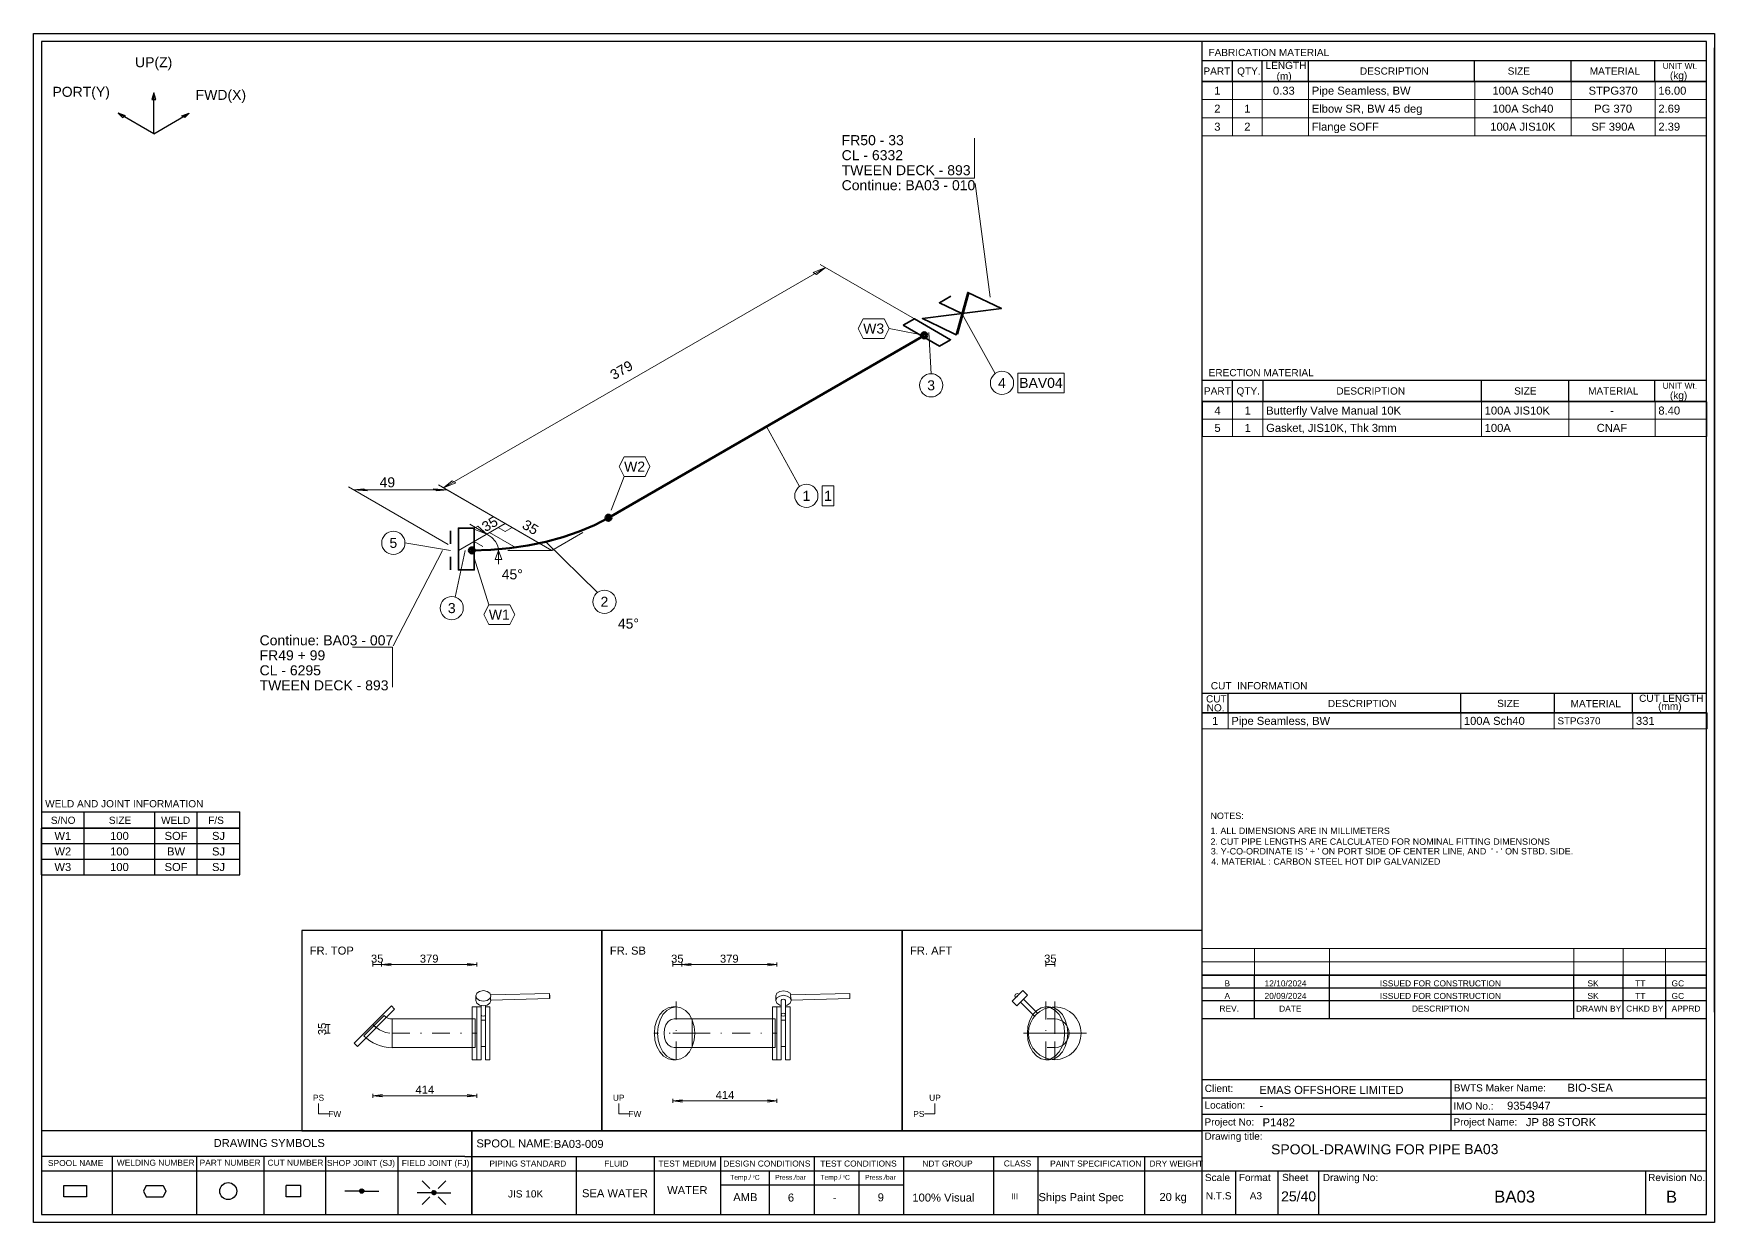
# Model space of a CAD drawing. Header units: millimetres. Extents: x 0 to 420, y 0 to 297.
import ezdxf
from ezdxf.enums import TextEntityAlignment as Align

# ---------------------------------------------------------------- set-up
doc = ezdxf.new("R2010")
doc.units = ezdxf.units.MM
doc.linetypes.add('DOTTED_DASHED5', pattern=[10, 4.444444, -2.666667, 0.222222, -2.666667])
doc.linetypes.add('DOTTED_DASHED6', pattern=[9.99997, 4.444431, -2.666659, 0.222222, -2.666659])
for name, color, linetype in [('FramesFromTables', 40, 'Continuous'), ('I_Coordinates', 11, 'Continuous'), ('I_CutNumbers', 10, 'Continuous'), ('I_Dimensions', 4, 'Continuous'), ('I_OtherComponents', 2, 'Continuous'), ('I_PartNumbers', 9, 'Continuous'), ('I_Pipes', 1, 'Continuous'), ('I_Tags', 8, 'Continuous'), ('I_Triangles', 5, 'Continuous'), ('SymbolsOnDrawingSheet', 1, 'Continuous'), ('TextFromTables', 2, 'Continuous'), ('TextFromTextBoxes', 2, 'Continuous')]:
    doc.layers.add(name, color=color, linetype=linetype)
doc.styles.add('Cadmatic Default Text', font='arial.ttf')

# ---------------------------------------------------------------- blocks, each defined once
blk = doc.blocks.new('BA01728718290_BOM_4')
at = {"layer": 'FramesFromTables', "linetype": 'ByBlock', "lineweight": 18}
for p, q in [((292, 285), (418, 285)), ((292, 271.5), (292, 285)), ((292, 271.5), (292, 285)), ((299.6, 271.5), (299.6, 285)), ((299.6, 271.5), (299.6, 285)), ((307, 271.5), (307, 285)), ((307, 271.5), (307, 285)), ((318.6, 271.5), (318.6, 285)), ((318.6, 271.5), (318.6, 285)), ((360.1, 271.5), (360.1, 285)), ((360.1, 271.5), (360.1, 285)), ((384.2, 271.5), (384.2, 285)), ((384.2, 271.5), (384.2, 285)), ((405.2, 271.5), (405.2, 285)), ((405.2, 271.5), (405.2, 285)), ((418, 271.5), (418, 285)), ((292, 280.5), (418, 280.5)), ((292, 276), (418, 276)), ((292, 205), (418.1, 205)), ((292, 196.33), (292, 205)), ((292.1, 196.33), (292.1, 205)), ((299.6, 196.33), (299.6, 205)), ((299.6, 196.33), (299.6, 205)), ((307.2, 196.33), (307.2, 205)), ((307.2, 196.33), (307.2, 205)), ((361.8, 196.33), (361.8, 205)), ((361.8, 196.33), (361.8, 205)), ((383.6, 196.33), (383.6, 205)), ((383.6, 196.33), (383.6, 205)), ((405.2, 196.33), (405.2, 205)), ((405.2, 196.33), (405.2, 205)), ((418, 196.33), (418, 205)), ((292, 200.67), (418.1, 200.67)), ((292, 127.3), (418.2, 127.3)), ((292, 123.3), (292, 127.3)), ((292, 123.3), (292, 127.3)), ((298.5, 123.3), (298.5, 127.3)), ((298.5, 123.3), (298.5, 127.3)), ((356.6, 123.3), (356.6, 127.3)), ((356.6, 123.3), (356.6, 127.3)), ((380, 123.3), (380, 127.3)), ((380, 123.3), (380, 127.3)), ((399.6, 123.3), (399.6, 127.3)), ((399.6, 123.3), (399.6, 127.3)), ((418, 123.3), (418, 127.3)), ((292, 68.4), (418, 68.4)), ((292, 58.6), (292, 68.4)), ((292, 58.6), (292, 68.4)), ((305.1, 58.6), (305.1, 68.4)), ((305.1, 58.6), (305.1, 68.4)), ((323.8, 58.6), (323.8, 68.4)), ((323.8, 58.6), (323.8, 68.4)), ((384.9, 58.6), (384.9, 68.4)), ((384.9, 58.6), (384.9, 68.4)), ((397.2, 58.6), (397.2, 68.4)), ((397.2, 58.6), (397.2, 68.4)), ((407.8, 58.6), (407.8, 68.4)), ((407.8, 58.6), (407.8, 68.4)), ((418, 58.6), (418, 68.4)), ((292, 65.13), (418, 65.13)), ((292, 61.87), (418, 61.87))]:
    blk.add_line(p, q, dxfattribs=at)
at = {"layer": 'FramesFromTables', "linetype": 'ByBlock', "lineweight": -3}
for p, q in [((2, 98.5), (51.5, 98.5)), ((2, 86.85), (2, 98.5)), ((2, 86.85), (2, 98.5)), ((12.6, 86.85), (12.6, 98.5)), ((12.6, 86.85), (12.6, 98.5)), ((30.3, 86.85), (30.3, 98.5)), ((30.3, 86.85), (30.3, 98.5)), ((40.9, 86.85), (40.9, 98.5)), ((40.9, 86.85), (40.9, 98.5)), ((51.5, 86.85), (51.5, 98.5)), ((2, 94.62), (51.5, 94.62)), ((2, 90.73), (51.5, 90.73))]:
    blk.add_line(p, q, dxfattribs=at)
at = {"layer": 'FramesFromTables', "linetype": 'ByBlock', "lineweight": 18, "flags": 128}
for points in [[(292, 271.5), (418, 271.5), (418, 285)], [(292, 196.33), (418.1, 196.33), (418.1, 205)], [(292, 123.3), (418.2, 123.3), (418.2, 127.3)], [(292, 58.6), (418, 58.6), (418, 68.4)]]:
    blk.add_lwpolyline(points, dxfattribs=at)
at = {"layer": 'FramesFromTables', "linetype": 'ByBlock', "lineweight": -3, "flags": 128}
blk.add_lwpolyline([(2, 86.85), (51.5, 86.85), (51.5, 98.5)], dxfattribs=at)
at = {"layer": 'TextFromTables', "linetype": 'ByBlock', "lineweight": 13, "style": 'Cadmatic Default Text'}
for s, p in [('1', (295.8, 282.75)), ('2', (295.8, 278.25)), ('3', (295.8, 273.75))]:
    blk.add_text(s, height=2, dxfattribs=at).set_placement(p, align=Align.MIDDLE_CENTER)
at = {"layer": 'TextFromTables', "linetype": 'ByBlock', "lineweight": 25, "style": 'Cadmatic Default Text'}
for s, p in [('0.33 ', (312.8, 282.75)), ('100A Sch40', (372.15, 282.75)), ('STPG370', (394.7, 282.75)), ('1', (303.3, 278.25)), ('100A Sch40', (372.15, 278.25)), ('PG 370', (394.7, 278.25)), ('2', (303.3, 273.75)), ('100A JIS10K', (372.15, 273.75)), ('SF 390A', (394.7, 273.75)), ('4', (295.85, 202.83)), ('1', (303.4, 202.83)), ('-', (394.4, 202.83)), ('5', (295.85, 198.5)), ('1', (303.4, 198.5)), ('CNAF', (394.4, 198.5)), ('1', (295.25, 125.3)), ('W1', (7.3, 96.56)), ('100', (21.45, 96.56)), ('SOF', (35.6, 96.56)), ('SJ', (46.2, 96.56)), ('W2', (7.3, 92.67)), ('100', (21.45, 92.67)), ('BW', (35.6, 92.67)), ('SJ', (46.2, 92.67)), ('W3', (7.3, 88.79)), ('100', (21.45, 88.79)), ('SOF', (35.6, 88.79)), ('SJ', (46.2, 88.79))]:
    blk.add_text(s, height=2, dxfattribs=at).set_placement(p, align=Align.MIDDLE_CENTER)
for s, height, p in [('Pipe Seamless, BW ', 2, (319.4, 282.75)), ('16.00', 2, (406, 282.75)), ('Elbow SR, BW 45 deg', 2, (319.4, 278.25)), ('2.69', 2, (406, 278.25)), ('Flange SOFF ', 2, (319.4, 273.75)), ('2.39', 2, (406, 273.75)), ('Butterfly Valve Manual 10K ', 2, (308, 202.83)), ('100A JIS10K', 2, (362.6, 202.83)), ('8.40', 2, (406, 202.83)), ('Gasket, JIS10K, Thk 3mm ', 2, (308, 198.5)), ('100A', 2, (362.6, 198.5)), ('Pipe Seamless, BW', 2, (299.3, 125.3)), ('100A Sch40', 2, (357.4, 125.3)), ('STPG370', 1.75, (380.8, 125.3)), ('331', 2, (400.4, 125.3))]:
    blk.add_text(s, height=height, dxfattribs=at).set_placement(p, align=Align.MIDDLE_LEFT)
at = {"layer": 'TextFromTextBoxes', "linetype": 'ByBlock', "lineweight": -3, "style": 'Cadmatic Default Text'}
for s, p in [('EMAS OFFSHORE LIMITED', (306.3, 33.1)), ('BIO-SEA', (383.3, 33.65)), ('9354947', (368.2, 29.15)), ('-', (306.3, 29.2)), ('P1482', (307.1, 25)), ('JP 88 STORK', (372.9, 25.05)), ('BA03-009', (130, 19.6))]:
    blk.add_text(s, height=2, dxfattribs=at).set_placement(p, align=Align.MIDDLE_LEFT)
at = {"layer": 'TextFromTextBoxes', "linetype": 'ByBlock', "lineweight": 25, "style": 'Cadmatic Default Text'}
blk.add_text('BA03', height=2.5, dxfattribs=at).set_placement((357.5, 18.3), align=Align.MIDDLE_LEFT)
at = {"layer": 'TextFromTextBoxes', "linetype": 'ByBlock', "lineweight": -3, "style": 'Cadmatic Default Text'}
for s, height, p in [('WATER', 2, (163.35, 8.05)), ('SEA WATER', 2, (145.25, 7.28)), ('AMB', 2, (177.85, 6.3)), ('6', 2, (189.25, 6.2)), ('-', 2, (200.2, 6.15)), ('9', 2, (211.7, 6.25)), ('100% Visual', 2, (227.35, 6.2)), ('Ships Paint Spec', 2, (261.75, 6.3)), ('20 kg', 2, (284.75, 6.35)), ('25/40', 2.5, (316.1, 6.5))]:
    blk.add_text(s, height=height, dxfattribs=at).set_placement(p, align=Align.MIDDLE_CENTER)
at = {"layer": 'TextFromTextBoxes', "linetype": 'ByBlock', "lineweight": 25, "style": 'Cadmatic Default Text'}
blk.add_text('BA03', height=3, dxfattribs=at).set_placement((370.1, 6.45), align=Align.MIDDLE_CENTER)
blk = doc.blocks.new('SEDS_SPOOL_FORMAT_Gol_3')
at = {"layer": 'SymbolsOnDrawingSheet', "linetype": 'ByBlock', "lineweight": -3, "flags": 128}
for points in [[(0, 297), (420, 297), (420, 0), (0, 0), (0, 297)], [(418.01, 295.01), (2, 295.01)], [(2, 295.01), (2, 2)], [(292.02, 50.91), (292.02, 295.01)], [(418.01, 2), (418.01, 295.01)], [(292.02, 290.3), (418.01, 290.3)], [(299.59, 285.01), (299.59, 290.3)], [(307.02, 285.01), (307.02, 290.3)], [(318.61, 285.01), (318.61, 290.3)], [(360.08, 285.01), (360.08, 290.3)], [(384.18, 285.01), (384.18, 290.3)], [(405.15, 285.01), (405.15, 290.3)], [(405.15, 285.01), (405.15, 290.3)], [(420, 52.53), (420, 293.46)], [(420, 52.53), (420, 293.46)], [(292.02, 284.66), (292.02, 288.77)], [(292, 285), (418, 285)], [(292, 253.5), (292, 285)], [(292, 253.5), (292, 285)], [(292.02, 285.01), (418.01, 285.01)], [(418.01, 285.01), (292.02, 285.01)], [(418, 253.5), (418, 285)], [(292.02, 210.38), (418.01, 210.38)], [(299.57, 205.08), (299.57, 210.38)], [(307.21, 205.08), (307.21, 210.38)], [(361.83, 205.03), (361.83, 210.38)], [(383.61, 205.08), (383.61, 210.38)], [(405.15, 205.17), (405.15, 210.38)], [(292.02, 205.08), (292.02, 209.18)], [(292.02, 205.08), (418.01, 205.08)], [(292.02, 186.7), (292.02, 205.08)], [(292.02, 186.7), (292.02, 205.08)], [(418.01, 205.08), (292.02, 205.08)], [(418, 166), (418, 205)], [(292.02, 132.23), (418.01, 132.23)], [(292.02, 127.3), (292.02, 131.41)], [(298.48, 127.3), (298.48, 132.23)], [(356.6, 127.3), (356.6, 132.23)], [(380.01, 127.3), (380.01, 132.23)], [(399.56, 127.3), (399.56, 132.23)], [(292.02, 127.3), (418.01, 127.3)], [(418.01, 127.3), (292.02, 127.3)], [(418, 111.3), (418, 127.3)], [(2, 102.57), (51.49, 102.57)], [(12.6, 98.45), (12.6, 102.57)], [(30.28, 98.45), (30.28, 102.57)], [(40.88, 98.45), (40.88, 102.57)], [(51.49, 98.45), (51.49, 102.57)], [(2, 98.5), (51.5, 98.5)], [(2, 98.5), (51.5, 98.5)], [(51.49, 98.47), (2, 98.47)], [(2, 98.45), (51.49, 98.45)], [(418, 55.4), (418, 68.5)], [(292.02, 52.57), (292.02, 66.5)], [(292.02, 52.57), (292.02, 66.5)], [(292.02, 61.73), (418.01, 61.73)], [(305.1, 50.91), (305.1, 61.73)], [(323.84, 50.91), (323.84, 61.73)], [(384.91, 50.91), (384.91, 61.73)], [(397.21, 50.91), (397.21, 61.73)], [(407.86, 50.91), (407.86, 61.73)], [(292.02, 58.6), (418.01, 58.6)], [(292.02, 55.47), (418.01, 55.47)], [(292.02, 50.91), (418.01, 50.91)], [(292.02, 2), (292.02, 50.91)], [(292.02, 35.73), (418.01, 35.73)], [(354.24, 22.93), (354.24, 35.73)], [(292.02, 31.13), (418.01, 31.13)], [(292.02, 27.03), (418.01, 27.03)], [(2, 22.93), (107.74, 22.93)], [(107.74, 22.93), (292.02, 22.93)], [(109.52, 22.93), (109.52, 2)], [(109.52, 2), (109.52, 22.93)], [(292.02, 22.93), (418.01, 22.93)], [(107.74, 16.45), (2, 16.45)], [(2, 12.91), (292.02, 12.91)], [(19.62, 16.45), (19.62, 2)], [(40.69, 16.45), (40.69, 2)], [(57.56, 16.45), (57.56, 2)], [(72.95, 16.45), (72.95, 2)], [(91.02, 16.45), (91.02, 2)], [(107.74, 16.45), (292.02, 16.45)], [(135.58, 16.45), (135.58, 2)], [(155.03, 16.45), (155.03, 2)], [(171.67, 16.45), (171.67, 2)], [(183.82, 12.91), (183.82, 2)], [(195.02, 16.45), (195.02, 2)], [(206.21, 12.91), (206.21, 2)], [(217.4, 16.45), (217.4, 2)], [(239.85, 16.45), (239.85, 2)], [(250.91, 16.34), (250.91, 2)], [(277.59, 16.45), (277.59, 2)], [(292.02, 12.91), (418.01, 12.91)], [(300.39, 2), (300.39, 12.91)], [(310.96, 2), (310.96, 12.91)], [(321.13, 2), (321.13, 12.91)], [(402.9, 2), (402.9, 12.91)], [(13.2, 6.41), (7.55, 6.41), (7.55, 9.23), (13.2, 9.23)], [(13.2, 9.23), (13.2, 6.41)], [(28.12, 9.23), (27.42, 7.82)], [(28.12, 9.23), (32.36, 9.23)], [(32.36, 9.23), (33.07, 7.82)], [(66.68, 9.23), (66.68, 6.41), (63.15, 6.41), (63.15, 9.23)], [(66.68, 9.23), (63.15, 9.23)], [(99, 8.47), (97.06, 10.41)], [(101.09, 8.47), (103.03, 10.41)], [(171.67, 9.37), (217.4, 9.37)], [(171.67, 9.37), (217.4, 9.37)], [(27.42, 7.82), (28.12, 6.41)], [(28.12, 6.41), (32.36, 6.41)], [(33.07, 7.82), (32.36, 6.41)], [(81.48, 7.82), (77.79, 7.82)], [(81.49, 7.78), (82.04, 8.32)], [(81.51, 7.9), (81.93, 8.32)], [(81.52, 7.7), (82.14, 8.32)], [(81.55, 7.62), (82.22, 8.29)], [(81.56, 8.06), (81.76, 8.26)], [(81.57, 7.54), (82.28, 8.25)], [(81.62, 7.48), (82.34, 8.2)], [(81.68, 7.44), (82.4, 8.16)], [(81.74, 7.39), (82.45, 8.1)], [(81.8, 7.35), (82.48, 8.02)], [(81.88, 7.32), (82.5, 7.94)], [(81.98, 7.32), (82.53, 7.86)], [(82.09, 7.32), (82.52, 7.75)], [(82.24, 7.36), (82.47, 7.59)], [(82.54, 7.82), (86.24, 7.82)], [(99.51, 7.42), (95.82, 7.42)], [(99, 6.38), (97.06, 4.44)], [(99.53, 7.47), (99.99, 7.93)], [(99.53, 7.37), (100.1, 7.93)], [(99.56, 7.29), (100.2, 7.93)], [(99.58, 7.62), (99.88, 7.93)], [(99.58, 7.21), (100.27, 7.89)], [(99.61, 7.13), (100.33, 7.84)], [(99.67, 7.08), (100.39, 7.8)], [(99.73, 7.03), (100.45, 7.75)], [(99.79, 6.99), (100.49, 7.69)], [(99.85, 6.94), (100.52, 7.61)], [(99.94, 6.92), (100.54, 7.53)], [(100.04, 6.92), (100.57, 7.45)], [(100.15, 6.92), (100.54, 7.31)], [(100.38, 7.04), (100.49, 7.15)], [(100.57, 7.42), (104.27, 7.42)], [(101.09, 6.38), (103.03, 4.44)], [(2, 2), (418.01, 2)]]:
    blk.add_lwpolyline(points, dxfattribs=at)
at = {"layer": 'SymbolsOnDrawingSheet', "linetype": 'ByBlock', "lineweight": -3}
for centre, radius in [((48.63, 7.82), 2.12), ((82.01, 7.82), 0.53), ((100.04, 7.42), 0.53)]:
    blk.add_circle(centre, radius, dxfattribs=at)
at = {"layer": 'SymbolsOnDrawingSheet', "linetype": 'ByBlock', "lineweight": -3, "style": 'Cadmatic Default Text'}
for s, height, p in [('FABRICATION MATERIAL', 1.8, (293.57, 293.19)), ('LENGTH', 1.8, (307.84, 289.97)), ('PART', 1.8, (292.32, 288.55)), ('QTY.', 1.8, (300.74, 288.55)), ('DESCRIPTION', 1.8, (331.43, 288.55)), ('SIZE', 1.8, (368.34, 288.55)), ('MATERIAL', 1.8, (388.84, 288.55)), ('UNIT Wt.', 1.5, (407.08, 289.7)), (' (kg)', 1.8, (408.19, 287.46)), ('ERECTION MATERIAL', 1.8, (293.62, 213.19)), ('PART', 1.8, (292.45, 208.62)), ('QTY.', 1.8, (300.58, 208.62)), ('DESCRIPTION', 1.8, (325.54, 208.62)), ('SIZE', 1.8, (369.97, 208.62)), ('MATERIAL', 1.8, (388.45, 208.62)), ('UNIT Wt.', 1.5, (407.08, 209.77)), (' (kg)', 1.8, (408.19, 207.53)), ('CUT  INFORMATION', 1.8, (294.16, 134.97)), ('CUT ', 1.8, (292.97, 131.7)), ('DESCRIPTION', 1.8, (323.41, 130.55)), ('SIZE', 1.8, (365.72, 130.55)), ('MATERIAL', 1.8, (384.07, 130.5)), ('CUT LENGTH', 1.8, (401.19, 131.85)), ('NO.', 1.8, (293.13, 129.46)), ('(mm)', 1.8, (405.94, 129.85)), ('WELD AND JOINT INFORMATION', 1.8, (2.89, 105.5)), ('S/NO', 1.8, (4.31, 101.36)), ('SIZE', 1.8, (18.81, 101.36)), ('WELD', 1.8, (31.86, 101.36)), ('F/S', 1.8, (43.63, 101.36)), ('SPOOL-DRAWING FOR PIPE', 2.5, (309.22, 19.5))]:
    blk.add_text(s, height=height, dxfattribs=at).set_placement(p, align=Align.TOP_LEFT)
for s, height, p in [('(m)', 1.8, (310.6, 285.51)), ('Client:', 1.8, (292.64, 32.58)), ('BWTS Maker Name:', 1.8, (354.88, 32.71)), ('Location:', 1.8, (292.58, 28.41)), ('IMO No.:', 1.8, (354.76, 28.17)), ('Project No:', 1.8, (292.58, 24.2)), ('Project Name:', 1.8, (354.8, 24.2)), ('Drawing title:', 1.8, (292.57, 20.64)), ('DRAWING SYMBOLS', 2, (44.98, 18.84)), ('Temp./  C   ', 1.2, (174.06, 10.65)), ('0', 0.53, (179.71, 11.25)), ('Press./bar', 1.2, (185.31, 10.65)), ('Temp./  C   ', 1.2, (196.61, 10.65)), ('0', 0.53, (202.37, 11.25)), ('Press./bar', 1.2, (207.78, 10.65)), ('Scale', 1.8, (292.68, 10.32)), ('Format', 1.8, (301.16, 10.32)), ('Sheet', 1.8, (311.96, 10.32)), ('Drawing No:', 1.8, (322.14, 10.32)), ('Revision No.', 1.8, (403.43, 10.32)), ('N.T.S', 1.8, (292.92, 5.74)), ('A3', 1.8, (303.89, 5.74))]:
    blk.add_text(s, height=height, dxfattribs=at).set_placement(p)
for s, height, p in [('NOTES:', 1.6, (294.08, 101.59)), ('1. ALL DIMENSIONS ARE IN MILLIMETERS', 1.6, (294.08, 97.83)), ('2. CUT PIPE LENGTHS ARE CALCULATED FOR NOMINAL FITTING DIMENSIONS', 1.6, (294.08, 95.13)), ("3. Y-CO-ORDINATE IS ' + ' ON PORT SIDE OF CENTER LINE, AND  ' - ' ON STBD. SIDE.", 1.6, (294.16, 92.72)), ('4. MATERIAL : CARBON STEEL HOT DIP GALVANIZED', 1.6, (294.28, 90.15)), ('B', 1.5, (297.58, 59.71)), ('12/10/2024', 1.5, (307.59, 59.71)), ('ISSUED FOR CONSTRUCTION', 1.5, (336.41, 59.71)), ('SK', 1.5, (388.28, 59.71)), ('TT', 1.5, (400.21, 59.71)), ('GC', 1.5, (409.3, 59.71)), ('A', 1.5, (297.58, 56.58)), ('20/09/2024', 1.5, (307.59, 56.58)), ('ISSUED FOR CONSTRUCTION', 1.5, (336.41, 56.58)), ('SK', 1.5, (388.28, 56.58)), ('TT', 1.5, (400.21, 56.58)), ('GC', 1.5, (409.3, 56.58)), ('REV.', 1.5, (296.32, 53.41)), ('DATE', 1.5, (311.24, 53.41)), ('DESCRIPTION', 1.5, (344.43, 53.41)), ('DRAWN BY', 1.5, (385.43, 53.41)), ('CHKD BY', 1.5, (397.94, 53.41)), ('APPRD', 1.5, (409.3, 53.41)), ('SPOOL NAME:', 2, (110.65, 19.73)), ('SPOOL NAME', 1.5, (3.58, 14.83)), ('WELDING NUMBER', 1.5, (20.79, 14.91)), ('PART NUMBER', 1.5, (41.48, 14.91)), ('CUT NUMBER', 1.5, (58.44, 14.91)), ('SHOP JOINT (SJ)', 1.5, (73.31, 14.85)), ('FIELD JOINT (FJ)', 1.5, (92, 14.83)), ('PIPING STANDARD', 1.5, (113.89, 14.7)), ('FLUID', 1.5, (142.57, 14.7)), ('TEST MEDIUM', 1.5, (156.14, 14.7)), ('DESIGN CONDITIONS', 1.5, (172.34, 14.7)), ('TEST CONDITIONS', 1.5, (196.58, 14.7)), ('NDT GROUP', 1.5, (222.09, 14.7)), ('CLASS', 1.5, (242.43, 14.72)), ('PAINT SPECIFICATION', 1.5, (254.01, 14.7)), ('DRY WEIGHT', 1.5, (278.84, 14.7)), ('JIS 10K', 1.8, (118.53, 7.12)), ('III', 1.5, (244.26, 6.51)), ('B', 3, (407.89, 6.4))]:
    blk.add_text(s, height=height, dxfattribs=at).set_placement(p, align=Align.MIDDLE_LEFT)
blk = doc.blocks.new('BA01728718290_PRT_129_3')
at = {"layer": 'I_OtherComponents', "linetype": 'ByBlock', "lineweight": 35}
for p, q in [((53.31, 103.37), (53.31, 106.64)), ((53.31, 96.84), (53.31, 100.11))]:
    blk.add_line(p, q, dxfattribs=at)
blk = doc.blocks.new('BA01728718290_PRT_130_3')
at = {"layer": 'I_OtherComponents', "linetype": 'ByBlock', "lineweight": 35, "flags": 128}
blk.add_lwpolyline([(59.24, 107.29), (55.31, 107.29), (55.31, 96.84), (59.24, 96.84), (59.24, 107.29)], dxfattribs=at)
at = {"layer": 'I_OtherComponents', "linetype": 'ByBlock', "lineweight": 50}
for radius in [0.75, 0.375]:
    blk.add_circle((58.65, 101.74), radius, dxfattribs=at)
blk = doc.blocks.new('BA01728718290_PRT_131_3')
at = {"layer": 'I_Pipes', "linetype": 'ByBlock', "lineweight": 0}
for q in [(86.42, 106.23), (67.64, 101.74)]:
    blk.add_line((78.64, 101.74), q, dxfattribs=at)
at = {"layer": 'I_Pipes', "linetype": 'ByBlock', "lineweight": 50, "flags": 128}
blk.add_lwpolyline([(58.65, 101.74), (63.38, 101.88), (68.06, 102.28), (72.66, 102.94), (77.12, 103.86), (81.4, 105.03), (85.47, 106.44), (89.27, 108.07), (92.79, 109.9)], dxfattribs=at)
at = {"layer": 'I_Pipes', "linetype": 'ByBlock', "lineweight": 50}
for centre, radius in [((92.79, 109.9), 0.75), ((92.79, 109.9), 0.375), ((58.65, 101.74), 0.75), ((58.65, 101.74), 0.375)]:
    blk.add_circle(centre, radius, dxfattribs=at)
blk = doc.blocks.new('BA01728718290_PRT_132_3')
at = {"layer": 'I_Pipes', "linetype": 'ByBlock', "lineweight": 50}
blk.add_line((92.79, 109.9), (171.69, 155.46), dxfattribs=at)
blk = doc.blocks.new('BA01728718290_PRT_134_3')
at = {"layer": 'I_OtherComponents', "linetype": 'ByBlock', "lineweight": 35, "flags": 128}
blk.add_lwpolyline([(166.46, 157.99), (169.24, 159.59), (178.29, 154.37), (175.51, 152.76), (166.46, 157.99)], dxfattribs=at)
at = {"layer": 'I_OtherComponents', "linetype": 'ByBlock', "lineweight": 50}
for radius in [0.75, 0.375]:
    blk.add_circle((171.69, 155.46), radius, dxfattribs=at)
blk = doc.blocks.new('BA01728718290_PRT_135_3')
at = {"layer": 'I_OtherComponents', "linetype": 'ByBlock', "lineweight": 35}
blk.add_line((179.97, 155.78), (182.83, 166.04), dxfattribs=at)
at = {"layer": 'I_OtherComponents', "linetype": 'ByBlock', "lineweight": 35, "flags": 128}
for points in [[(175.46, 157.63), (171.23, 159.65), (191, 162.15), (182.55, 166.18), (179.69, 155.62), (175.46, 157.63)], [(181.12, 160.9), (175.48, 163.58), (178.31, 165.22)]]:
    blk.add_lwpolyline(points, dxfattribs=at)
at = {"layer": 'I_OtherComponents', "flags": 1}
blk.add_attdef('ValvePos', (181.12, 160.9), '', height=2.5, dxfattribs=at)
blk = doc.blocks.new('BA01728718290_TRI_0_3')
at = {"layer": 'I_Triangles', "linetype": 'ByBlock', "lineweight": 0}
for p, q in [((63.09, 106.23), (69.13, 102.74)), ((59.2, 103.99), (61.36, 102.74))]:
    blk.add_line(p, q, dxfattribs=at)
at = {"layer": 'I_Triangles', "linetype": 'ByBlock', "lineweight": 0, "flags": 128}
for points in [[(55.31, 101.74), (66.98, 108.48), (78.64, 101.74)], [(65.31, 98.28), (65.31, 101.74), (64.51, 99.43), (66.11, 99.43), (65.31, 101.74), (65.12, 102.87), (64.55, 103.95), (63.63, 104.95), (62.38, 105.82), (58.99, 107.13), (60.12, 107.78), (62.38, 105.82), (58.14, 108.27)], [(65.25, 107.48), (66.98, 106.48), (68.71, 107.48)]]:
    blk.add_lwpolyline(points, dxfattribs=at)
at = {"layer": 'I_Triangles', "linetype": 'ByBlock', "lineweight": 0, "style": 'Cadmatic Default Text'}
for rotation, p in [(30, (63.12, 108.32)), (330, (73.29, 107.52))]:
    blk.add_text('35', height=2.5, rotation=rotation, dxfattribs=at).set_placement(p, align=Align.MIDDLE_CENTER)
blk.add_text('45°', height=2.5, dxfattribs=at).set_placement((68.75, 95.74), align=Align.MIDDLE_CENTER)
blk = doc.blocks.new('BA01728718290_DIM_0_3')
at = {"layer": 'I_Dimensions', "linetype": 'ByBlock', "lineweight": 0}
for p, q in [((51.58, 117.37), (146.98, 172.44)), ((145.68, 173.19), (171.45, 158.32)), ((76.05, 103.24), (50.28, 118.12))]:
    blk.add_line(p, q, dxfattribs=at)
at = {"layer": 'I_Dimensions', "linetype": 'ByBlock', "lineweight": 0, "flags": 128}
for points in [[(146.98, 172.44), (144.81, 170.69), (143.95, 171.19), (146.98, 172.44)], [(51.58, 117.37), (54.61, 118.62), (53.75, 119.12), (51.58, 117.37)]]:
    blk.add_lwpolyline(points, dxfattribs=at)
at = {"layer": 'I_Dimensions', "linetype": 'ByBlock', "lineweight": 0, "style": 'Cadmatic Default Text'}
blk.add_text('379', height=2.5, rotation=30, dxfattribs=at).set_placement((96.03, 146.78), align=Align.MIDDLE_CENTER)
blk = doc.blocks.new('BA01728718290_DIM_1_3')
at = {"layer": 'I_Dimensions', "linetype": 'ByBlock', "lineweight": 0}
for p, q in [((52.71, 103.24), (27.81, 117.62)), ((51.15, 117.62), (76.05, 103.24)), ((29.11, 116.87), (52.45, 116.87))]:
    blk.add_line(p, q, dxfattribs=at)
at = {"layer": 'I_Dimensions', "linetype": 'ByBlock', "lineweight": 0, "flags": 128}
for points in [[(29.11, 116.87), (32.55, 116.62), (31.68, 117.12), (29.11, 116.87)], [(52.45, 116.87), (49.88, 116.62), (49.01, 117.12), (52.45, 116.87)]]:
    blk.add_lwpolyline(points, dxfattribs=at)
at = {"layer": 'I_Dimensions', "linetype": 'ByBlock', "lineweight": 0, "style": 'Cadmatic Default Text'}
blk.add_text('49', height=2.5, dxfattribs=at).set_placement((37.53, 118.74), align=Align.MIDDLE_CENTER)
blk = doc.blocks.new('BA01728718290_CRD_0_3')
at = {"layer": 'I_Coordinates', "linetype": 'ByBlock', "lineweight": 0}
blk.add_line((184.44, 193.43), (188.19, 164.98), dxfattribs=at)
at = {"layer": 'I_Coordinates', "linetype": 'ByBlock', "lineweight": 0, "flags": 128}
blk.add_lwpolyline([(184.27, 204.72), (184.27, 194.72), (174.27, 194.72)], dxfattribs=at)
at = {"layer": 'I_Coordinates', "linetype": 'ByBlock', "lineweight": 0, "style": 'Cadmatic Default Text'}
for s, p in [('CL - 6332', (151.06, 199.22)), ('FR50 - 33', (151.06, 202.97)), ('TWEEN DECK - 893', (151.06, 195.47)), ('Continue: BA03 - 010', (151.06, 191.72))]:
    blk.add_text(s, height=2.5, dxfattribs=at).set_placement(p)
blk = doc.blocks.new('BA01728718290_CRD_1_3')
at = {"layer": 'I_Coordinates', "linetype": 'ByBlock', "lineweight": 0}
blk.add_line((39, 77.85), (51.31, 101.74), dxfattribs=at)
at = {"layer": 'I_Coordinates', "linetype": 'ByBlock', "lineweight": 0, "flags": 128}
blk.add_lwpolyline([(38.83, 67.52), (38.83, 77.52), (28.83, 77.52)], dxfattribs=at)
at = {"layer": 'I_Coordinates', "linetype": 'ByBlock', "lineweight": 0, "style": 'Cadmatic Default Text'}
for s, p in [('Continue: BA03 - 007', (5.61, 80.52)), ('FR49 + 99', (5.61, 76.77)), ('CL - 6295', (5.61, 73.02)), ('TWEEN DECK - 893', (5.61, 69.27))]:
    blk.add_text(s, height=2.5, dxfattribs=at).set_placement(p, align=Align.TOP_LEFT)
blk = doc.blocks.new('BA01728718290_PTN_0_3')
at = {"layer": 'I_PartNumbers', "linetype": 'ByBlock', "lineweight": 0}
blk.add_line((140.53, 117.71), (132.24, 132.68), dxfattribs=at)
blk.add_circle((142.24, 115.36), 2.9, dxfattribs=at)
at = {"layer": 'I_PartNumbers', "linetype": 'ByBlock', "lineweight": 0, "style": 'Cadmatic Default Text'}
blk.add_text('1', height=2.5, dxfattribs=at).set_placement((142.24, 115.36), align=Align.MIDDLE_CENTER)
blk = doc.blocks.new('BA01728718290_PTN_1_3')
at = {"layer": 'I_PartNumbers', "linetype": 'ByBlock', "lineweight": 0}
blk.add_line((189.41, 145.93), (181.12, 160.9), dxfattribs=at)
blk.add_circle((191.12, 143.58), 2.9, dxfattribs=at)
at = {"layer": 'I_PartNumbers', "linetype": 'ByBlock', "lineweight": 0, "style": 'Cadmatic Default Text'}
blk.add_text('4', height=2.5, dxfattribs=at).set_placement((191.12, 143.58), align=Align.MIDDLE_CENTER)
blk = doc.blocks.new('BA01728718290_PTN_2_3')
at = {"layer": 'I_PartNumbers', "linetype": 'ByBlock', "lineweight": 0}
blk.add_line((90.07, 91.24), (77.12, 103.86), dxfattribs=at)
blk.add_circle((91.78, 88.89), 2.9, dxfattribs=at)
at = {"layer": 'I_PartNumbers', "linetype": 'ByBlock', "lineweight": 0, "style": 'Cadmatic Default Text'}
blk.add_text('2', height=2.5, dxfattribs=at).set_placement((91.78, 88.89), align=Align.MIDDLE_CENTER)
blk = doc.blocks.new('BA01728718290_PTN_3_3')
at = {"layer": 'I_PartNumbers', "linetype": 'ByBlock', "lineweight": 0}
blk.add_line((41.93, 103.61), (53.31, 101.74), dxfattribs=at)
blk.add_circle((39.03, 103.61), 2.9, dxfattribs=at)
at = {"layer": 'I_PartNumbers', "linetype": 'ByBlock', "lineweight": 0, "style": 'Cadmatic Default Text'}
blk.add_text('5', height=2.5, dxfattribs=at).set_placement((39.03, 103.61), align=Align.MIDDLE_CENTER)
blk = doc.blocks.new('BA01728718290_PTN_4_3')
at = {"layer": 'I_PartNumbers', "linetype": 'ByBlock', "lineweight": 0}
blk.add_line((54.51, 90.08), (56.98, 101.74), dxfattribs=at)
blk.add_circle((53.62, 87.31), 2.9, dxfattribs=at)
at = {"layer": 'I_PartNumbers', "linetype": 'ByBlock', "lineweight": 0, "style": 'Cadmatic Default Text'}
blk.add_text('3', height=2.5, dxfattribs=at).set_placement((53.62, 87.31), align=Align.MIDDLE_CENTER)
blk = doc.blocks.new('BA01728718290_PTN_5_3')
at = {"layer": 'I_PartNumbers', "linetype": 'ByBlock', "lineweight": 0}
blk.add_line((173.42, 145.88), (172.87, 156.14), dxfattribs=at)
blk.add_circle((173.42, 142.97), 2.9, dxfattribs=at)
at = {"layer": 'I_PartNumbers', "linetype": 'ByBlock', "lineweight": 0, "style": 'Cadmatic Default Text'}
blk.add_text('3', height=2.5, dxfattribs=at).set_placement((173.42, 142.97), align=Align.MIDDLE_CENTER)
blk = doc.blocks.new('BA01728718290_CUT_7_3')
at = {"layer": 'I_CutNumbers', "linetype": 'ByBlock', "lineweight": 0, "flags": 128}
blk.add_lwpolyline([(149.11, 112.9), (149.11, 117.82), (146.17, 117.82), (146.17, 112.9), (149.11, 112.9)], dxfattribs=at)
at = {"layer": 'I_CutNumbers', "linetype": 'ByBlock', "lineweight": 0, "style": 'Cadmatic Default Text'}
blk.add_text('1', height=2.5, dxfattribs=at).set_placement((147.64, 115.36), align=Align.MIDDLE_CENTER)
blk = doc.blocks.new('BA01728718290_fii_6_3')
at = {"layer": 'I_Tags', "linetype": 'ByBlock', "lineweight": 0, "style": 'Cadmatic Default Text'}
blk.add_text('45°', height=2.5, dxfattribs=at).set_placement((97.78, 83.45), align=Align.MIDDLE_CENTER)
blk = doc.blocks.new('BA01728718290_vpo_8_3')
at = {"layer": 'I_Tags', "linetype": 'ByBlock', "lineweight": 0, "flags": 128}
blk.add_lwpolyline([(206.67, 141.12), (206.67, 146.04), (195.05, 146.04), (195.05, 141.12), (206.67, 141.12)], dxfattribs=at)
at = {"layer": 'I_Tags', "linetype": 'ByBlock', "lineweight": 0, "style": 'Cadmatic Default Text'}
blk.add_text('BAV04', height=2.5, dxfattribs=at).set_placement((200.86, 143.58), align=Align.MIDDLE_CENTER)
blk = doc.blocks.new('Pi_Weld_0')
at = {"layer": 'I_Tags', "linetype": 'ByBlock', "lineweight": 0, "flags": 128}
for points in [[(-2.62, 2.45), (-6.26, 14.15)], [(-2.62, 2.45), (-3.84, 0)], [(-3.84, 0), (-2.62, -2.45)], [(2.62, 2.45), (-2.62, 2.45)], [(3.84, 0), (2.62, 2.45)], [(2.62, -2.45), (3.84, 0)], [(-2.62, -2.45), (2.62, -2.45)]]:
    blk.add_lwpolyline(points, dxfattribs=at)
at = {"layer": 'I_Tags', "linetype": 'ByBlock', "lineweight": 0, "style": 'Cadmatic Default Text'}
blk.add_text('W1', height=2.5, dxfattribs=at).set_placement((0, 0), align=Align.MIDDLE_CENTER)
blk = doc.blocks.new('Pi_Weld_1')
at = {"layer": 'I_Tags', "linetype": 'ByBlock', "lineweight": 0, "flags": 128}
for points in [[(-2.62, 2.45), (-3.84, 0)], [(-3.84, 0), (-2.62, -2.45)], [(2.62, 2.45), (-2.62, 2.45)], [(3.84, 0), (2.62, 2.45)], [(2.62, -2.45), (3.84, 0)], [(-2.62, -2.45), (-5.82, -10.88)], [(-2.62, -2.45), (2.62, -2.45)]]:
    blk.add_lwpolyline(points, dxfattribs=at)
at = {"layer": 'I_Tags', "linetype": 'ByBlock', "lineweight": 0, "style": 'Cadmatic Default Text'}
blk.add_text('W2', height=2.5, dxfattribs=at).set_placement((0, 0), align=Align.MIDDLE_CENTER)
blk = doc.blocks.new('Pi_Weld_2')
at = {"layer": 'I_Tags', "linetype": 'ByBlock', "lineweight": 0, "flags": 128}
for points in [[(-2.62, 2.45), (-3.84, 0)], [(-3.84, 0), (-2.62, -2.45)], [(2.62, 2.45), (-2.62, 2.45)], [(3.84, 0), (2.62, 2.45)], [(2.62, -2.45), (3.84, 0)], [(3.84, 0), (10.67, -1.32)], [(-2.62, -2.45), (2.62, -2.45)]]:
    blk.add_lwpolyline(points, dxfattribs=at)
at = {"layer": 'I_Tags', "linetype": 'ByBlock', "lineweight": 0, "style": 'Cadmatic Default Text'}
blk.add_text('W3', height=2.5, dxfattribs=at).set_placement((0, 0), align=Align.MIDDLE_CENTER)

msp = doc.modelspace()

# ---------------------------------------------------------------- linework, layer by layer
at = {"linetype": 'DOTTED_DASHED5', "lineweight": 13, "flags": 128}
for points in [[(160.56, 55.15), (160.56, 39.33)], [(252.98, 55.15), (252.98, 39.33)], [(255.16, 55.15), (255.16, 39.33)], [(255.16, 51.55), (255.16, 42.94)], [(84.76, 49.42), (85.56, 48.62)], [(89.59, 47.24), (110.31, 47.24)], [(166.16, 47.24), (154.97, 47.24)], [(160.56, 47.24), (159.76, 47.24)], [(161.94, 47.24), (160.07, 47.24)], [(164.59, 47.24), (185.31, 47.24)], [(185.75, 47.24), (184.62, 47.24)], [(263.07, 47.24), (247.25, 47.24)], [(247.38, 47.24), (258.57, 47.24)], [(252.98, 47.24), (253.78, 47.24)], [(253.29, 47.24), (255.16, 47.24), (258.74, 47.24)]]:
    msp.add_lwpolyline(points, dxfattribs=at)
at = {"linetype": 'DOTTED_DASHED6', "lineweight": 13, "flags": 128}
for points in [[(85.07, 49.11), (86.4, 48.1), (87.93, 47.46), (89.58, 47.24)], [(109.62, 47.24), (110.75, 47.24)], [(161.94, 47.24), (164.59, 47.24)]]:
    msp.add_lwpolyline(points, dxfattribs=at)
at = {"layer": 'SymbolsOnDrawingSheet', "linetype": 'ByBlock', "lineweight": 25, "flags": 128}
for points in [[(30.5, 280.57), (30, 282.21), (29.5, 280.57), (30.5, 280.57)], [(30, 272), (30, 282.21)], [(22.93, 276.49), (21.16, 277.1), (22.22, 276.08), (22.93, 276.49)], [(30, 272), (21.16, 277.1)], [(30, 272), (38.84, 277.1)], [(37.07, 276.49), (38.84, 277.1), (37.78, 276.08), (37.07, 276.49)], [(67, 22.9), (142, 22.9), (142, 72.9), (67, 72.9), (67, 22.9)], [(142, 22.9), (217, 22.9), (217, 72.9), (142, 72.9), (142, 22.9)], [(217, 22.9), (292, 22.9), (292, 72.9), (217, 72.9), (217, 22.9)]]:
    msp.add_lwpolyline(points, dxfattribs=at)
at = {"layer": 'SymbolsOnDrawingSheet', "linetype": 'ByBlock', "lineweight": 13, "flags": 128}
for points in [[(84.76, 63.9), (84.76, 64.9)], [(84.76, 64.4), (86.94, 64.4)], [(86.94, 63.9), (86.94, 64.9)], [(86.94, 64.4), (89.34, 64.08), (86.94, 64.4), (89.34, 64.71), (86.94, 64.4)], [(86.94, 64.4), (110.75, 64.4)], [(110.75, 64.4), (108.35, 64.71), (110.75, 64.4), (108.35, 64.08), (110.75, 64.4)], [(110.75, 63.9), (110.75, 64.9)], [(159.76, 63.89), (159.76, 64.89)], [(159.76, 64.39), (161.94, 64.39)], [(161.94, 63.89), (161.94, 64.89)], [(161.94, 64.39), (164.34, 64.08), (161.94, 64.39), (164.34, 64.71), (161.94, 64.39)], [(161.94, 64.39), (185.75, 64.39)], [(185.75, 64.39), (183.35, 64.71), (185.75, 64.39), (183.35, 64.08), (185.75, 64.39)], [(185.75, 63.89), (185.75, 64.89)], [(252.98, 63.9), (252.98, 64.9)], [(252.98, 64.4), (255.16, 64.4)], [(255.16, 63.9), (255.16, 64.9)], [(74.1, 49.42), (73.1, 49.42)], [(74.1, 47.24), (73.1, 47.24)], [(73.6, 47.24), (73.6, 49.42)], [(84.76, 32.15), (84.76, 31.15)], [(84.76, 31.65), (87.16, 31.34), (84.76, 31.65), (87.16, 31.97), (84.76, 31.65)], [(84.76, 31.65), (110.75, 31.65)], [(110.75, 31.65), (108.35, 31.97), (110.75, 31.65), (108.35, 31.34), (110.75, 31.65)], [(110.75, 32.15), (110.75, 31.15)], [(159.76, 30.83), (159.76, 29.83)], [(159.76, 30.33), (162.16, 30.02), (159.76, 30.33), (162.16, 30.65), (159.76, 30.33)], [(159.76, 30.33), (185.75, 30.33)], [(185.75, 30.33), (183.35, 30.65), (185.75, 30.33), (183.35, 30.02), (185.75, 30.33)], [(185.75, 30.83), (185.75, 29.83)]]:
    msp.add_lwpolyline(points, dxfattribs=at)
at = {"layer": 'SymbolsOnDrawingSheet', "linetype": 'ByBlock', "lineweight": 18, "flags": 128}
for points in [[(114.01, 55.9), (113.32, 55.41), (112.38, 55.23), (111.44, 55.41), (110.75, 55.9), (110.5, 56.57), (110.75, 57.23), (111.44, 57.72), (112.38, 57.9), (113.32, 57.72), (114.01, 57.23)], [(110.5, 56.57), (110.5, 55.4)], [(114.26, 55.4), (114.01, 54.74), (113.32, 54.25), (112.38, 54.07), (111.44, 54.25), (110.75, 54.74), (110.5, 55.4)], [(114.01, 57.23), (114.25, 56.58)], [(114.25, 56.53), (114.01, 55.9)], [(114.14, 55.7), (114.2, 56.17)], [(128.96, 55.91), (114.2, 55.51), (114.14, 55.7)], [(114.26, 56.64), (114.2, 56.83), (128.93, 57.22)], [(114.2, 56.17), (114.26, 56.64)], [(114.26, 55.4), (114.26, 55.51)], [(128.93, 57.22), (128.92, 57.03), (128.93, 56.56), (128.95, 56.1), (128.96, 55.91), (128.97, 56.1), (128.96, 56.57), (128.95, 57.03), (128.93, 57.22)], [(189.01, 57.23), (188.32, 57.71), (187.38, 57.89), (186.44, 57.71), (185.75, 57.23), (185.49, 56.56)], [(189.26, 55.4), (189.01, 56.07), (188.32, 56.55), (187.38, 56.73), (186.44, 56.55), (185.75, 56.07), (185.49, 55.4), (185.75, 54.73), (186.44, 54.25)], [(185.49, 55.4), (185.49, 56.56)], [(186.83, 55.4), (186.99, 55.67), (187.38, 55.78), (187.76, 55.67), (187.92, 55.4)], [(186.83, 55.4), (186.83, 51.9)], [(187.92, 51.9), (187.92, 55.4)], [(188.32, 54.25), (189.01, 54.73), (189.26, 55.4)], [(189.18, 56.77), (189.01, 57.23)], [(189.2, 56.83), (189.14, 56.63)], [(189.14, 56.63), (189.2, 56.17)], [(203.95, 57.03), (203.93, 57.22), (189.2, 56.83)], [(189.2, 56.17), (189.26, 55.71)], [(189.26, 55.51), (203.96, 55.91)], [(189.26, 55.71), (189.26, 55.4)], [(203.96, 56.56), (203.95, 57.03)], [(203.97, 56.1), (203.96, 56.56)], [(203.96, 55.91), (203.97, 56.1)], [(247.17, 57.9), (248.33, 56.73), (245.67, 54.07), (244.5, 55.23), (247.17, 57.9)], [(245.37, 57.03), (245.18, 56.56)], [(245.18, 56.56), (245.37, 56.1)], [(245.84, 57.22), (245.37, 57.03)], [(245.66, 56.39), (246.01, 56.74)], [(246.3, 57.03), (245.84, 57.22)], [(250.11, 51.52), (246.62, 55.01), (247.38, 55.78), (250.88, 52.29), (250.11, 51.52)], [(89.43, 54.08), (90.22, 53.28), (80.9, 43.96), (80.1, 44.76), (89.43, 54.08)], [(87.61, 51.65), (82.54, 46.57)], [(89.58, 43.66), (89.58, 50.83)], [(89.59, 50.83), (110.31, 50.83), (110.31, 43.66), (89.59, 43.66), (89.59, 50.83)], [(110.75, 40.65), (109.62, 40.65), (109.62, 53.83), (110.75, 53.83), (110.75, 40.65)], [(110.75, 53.83), (111.83, 53.83), (111.83, 40.65), (110.75, 40.65), (110.75, 53.83)], [(111.83, 51.91), (111.83, 54.18)], [(111.83, 51.91), (111.99, 51.64), (112.38, 51.52), (112.76, 51.64), (112.92, 51.91)], [(111.83, 50.54), (112.92, 50.54), (112.92, 43.95), (111.83, 43.95), (111.83, 50.54)], [(112.92, 54.18), (112.92, 51.91)], [(112.92, 53.83), (114.01, 53.83)], [(112.92, 40.65), (112.92, 51.91)], [(114.01, 53.83), (114.01, 40.65)], [(159.77, 53.84), (158.56, 53.61), (157.44, 52.95), (156.47, 51.9), (155.73, 50.54), (155.27, 48.95), (155.11, 47.24), (155.27, 45.54), (155.73, 43.95), (156.47, 42.58), (157.44, 41.54), (158.56, 40.88), (159.77, 40.65)], [(160.56, 53.84), (159.36, 53.61), (158.23, 52.95), (157.27, 51.9), (156.53, 50.54), (156.06, 48.95), (155.9, 47.24), (156.06, 45.54), (156.53, 43.95), (157.27, 42.58), (158.23, 41.54), (159.36, 40.88), (160.56, 40.65), (161.77, 40.88), (162.89, 41.54), (163.86, 42.58), (164.6, 43.95), (165.07, 45.54), (165.22, 47.24), (165.07, 48.95), (164.6, 50.54), (163.86, 51.9), (162.89, 52.95), (161.77, 53.61), (160.56, 53.84)], [(160.07, 43.66), (159.29, 43.83), (158.58, 44.34), (158.02, 45.13), (157.66, 46.14), (157.54, 47.24), (157.66, 48.35), (158.02, 49.35), (158.58, 50.15), (159.29, 50.66), (160.07, 50.83)], [(159.77, 53.84), (160.56, 53.84)], [(161.4, 50.83), (160.07, 50.83)], [(162.93, 50.83), (161.4, 50.83)], [(164.59, 50.83), (162.93, 50.83)], [(164.59, 43.66), (164.59, 43.83), (164.59, 44.34), (164.59, 45.13), (164.59, 46.14), (164.59, 47.24), (164.59, 48.35), (164.59, 49.35), (164.59, 50.15), (164.59, 50.66), (164.59, 50.83)], [(164.59, 50.83), (185.31, 50.83), (185.31, 43.66), (164.59, 43.66), (164.59, 50.83)], [(185.75, 40.65), (184.62, 40.65), (184.62, 53.83), (185.75, 53.83), (185.75, 40.65)], [(185.75, 53.83), (186.83, 53.83), (186.83, 40.65), (185.75, 40.65), (185.75, 53.83)], [(186.44, 54.25), (186.83, 54.17)], [(186.83, 51.9), (186.99, 52.18), (187.38, 52.29), (187.76, 52.18), (187.92, 51.9), (187.76, 51.63), (187.38, 51.52), (186.99, 51.63), (186.83, 51.9)], [(186.83, 50.54), (187.92, 50.54), (187.92, 43.95), (186.83, 43.95), (186.83, 50.54)], [(187.92, 54.17), (188.32, 54.25)], [(189.01, 40.65), (187.92, 40.65), (187.92, 53.83), (189.01, 53.83), (189.01, 40.65)], [(252.98, 53.84), (254.18, 53.61), (255.31, 52.95), (256.27, 51.9), (257.01, 50.54), (257.48, 48.95), (257.64, 47.24), (257.48, 45.54), (257.01, 43.95), (256.27, 42.58), (255.31, 41.54), (254.18, 40.88), (252.98, 40.65), (251.77, 40.88), (250.65, 41.54), (249.68, 42.58), (248.94, 43.95), (248.48, 45.54), (248.32, 47.24), (248.48, 48.95), (248.94, 50.54), (249.68, 51.9), (250.65, 52.95), (251.77, 53.61), (252.98, 53.84)], [(253.77, 53.84), (252.98, 53.84)], [(254.3, 50.83), (253.29, 50.83)], [(253.77, 53.84), (254.98, 53.61), (256.1, 52.95), (257.07, 51.9), (257.81, 50.54), (258.27, 48.95), (258.43, 47.24), (258.27, 45.54), (257.81, 43.95), (257.07, 42.58), (256.1, 41.54), (254.98, 40.88), (253.77, 40.65)], [(254.94, 50.83), (254.3, 50.83)], [(255.16, 50.83), (254.94, 50.83)], [(160.07, 43.66), (161.4, 43.66)], [(161.4, 43.66), (162.93, 43.66)], [(162.93, 43.66), (164.59, 43.66)], [(253.29, 43.66), (254.3, 43.66)], [(254.3, 43.66), (254.94, 43.66)], [(254.94, 43.66), (255.16, 43.66)], [(114.01, 40.65), (112.92, 40.65)], [(160.56, 40.65), (159.77, 40.65)], [(252.98, 40.65), (253.77, 40.65)], [(71.2, 27.1), (71.2, 29.67)], [(146.2, 27.1), (146.2, 29.67)], [(225.24, 27.1), (225.24, 29.67)], [(71.2, 27.1), (73.78, 27.1)], [(146.2, 27.1), (148.77, 27.1)], [(225.24, 27.1), (222.66, 27.1)]]:
    msp.add_lwpolyline(points, dxfattribs=at)
at = {"layer": 'SymbolsOnDrawingSheet', "linetype": 'ByBlock', "lineweight": 18}
msp.add_circle((255.16, 47.24), 6.59, dxfattribs=at)
msp.add_circle((255.16, 47.24), 6.59, dxfattribs=at)
for centre, radius, start, end in [((89.58, 53.62), 2.79, 225, 270), ((255.16, 47.24), 3.59, 270, 90), ((255.16, 47.24), 3.59, 270, 90), ((89.58, 53.62), 9.97, 225, 270)]:
    msp.add_arc(centre, radius, start, end, dxfattribs=at)

# ---------------------------------------------------------------- block references
at = {"layer": 'I_Coordinates', "lineweight": 0}
for name in ['BA01728718290_CRD_0_3', 'BA01728718290_CRD_1_3']:
    msp.add_blockref(name, (50.86, 66.16), dxfattribs=at)
at = {"layer": 'I_CutNumbers', "lineweight": 0}
msp.add_blockref('BA01728718290_CUT_7_3', (50.86, 66.16), dxfattribs=at)
at = {"layer": 'I_Dimensions', "lineweight": 0}
for name in ['BA01728718290_DIM_0_3', 'BA01728718290_DIM_1_3']:
    msp.add_blockref(name, (50.86, 66.16), dxfattribs=at)
at = {"layer": 'I_OtherComponents', "lineweight": 35}
for name in ['BA01728718290_PRT_135_3', 'BA01728718290_PRT_134_3', 'BA01728718290_PRT_129_3', 'BA01728718290_PRT_130_3']:
    msp.add_blockref(name, (50.86, 66.16), dxfattribs=at)
at = {"layer": 'I_PartNumbers', "lineweight": 0}
for name in ['BA01728718290_PTN_1_3', 'BA01728718290_PTN_5_3', 'BA01728718290_PTN_0_3', 'BA01728718290_PTN_3_3', 'BA01728718290_PTN_2_3', 'BA01728718290_PTN_4_3']:
    msp.add_blockref(name, (50.86, 66.16), dxfattribs=at)
at = {"layer": 'I_Pipes', "lineweight": 50}
for name in ['BA01728718290_PRT_132_3', 'BA01728718290_PRT_131_3']:
    msp.add_blockref(name, (50.86, 66.16), dxfattribs=at)
at = {"layer": 'I_Tags'}
for name, p in [('Pi_Weld_2', (209.92, 223.32)), ('Pi_Weld_1', (150.18, 188.82)), ('Pi_Weld_0', (116.37, 151.85))]:
    msp.add_blockref(name, p, dxfattribs=at)
at = {"layer": 'I_Tags', "lineweight": 0}
for name in ['BA01728718290_vpo_8_3', 'BA01728718290_fii_6_3']:
    msp.add_blockref(name, (50.86, 66.16), dxfattribs=at)
at = {"layer": 'I_Triangles', "lineweight": 0}
msp.add_blockref('BA01728718290_TRI_0_3', (50.86, 66.16), dxfattribs=at)
at = {"layer": 'SymbolsOnDrawingSheet'}
msp.add_blockref('SEDS_SPOOL_FORMAT_Gol_3', (0, 0), dxfattribs=at)
at = {"layer": 'TextFromTextBoxes', "lineweight": 25}
msp.add_blockref('BA01728718290_BOM_4', (0, 0), dxfattribs=at)

# ---------------------------------------------------------------- texts
at = {"layer": 'SymbolsOnDrawingSheet', "linetype": 'ByBlock', "lineweight": 25, "style": 'Cadmatic Default Text'}
for s, p in [('UP(Z)', (30, 289.86)), ('PORT(Y)', (11.88, 282.46)), ('FWD(X)', (46.79, 281.7))]:
    msp.add_text(s, height=2.5, dxfattribs=at).set_placement(p, align=Align.MIDDLE_CENTER)
for s, p in [('FR. TOP', (69, 68.9)), ('FR. SB', (144, 68.9)), ('FR. AFT', (219, 68.9))]:
    msp.add_text(s, height=2, dxfattribs=at).set_placement(p, align=Align.TOP_LEFT)
at = {"layer": 'SymbolsOnDrawingSheet', "linetype": 'ByBlock', "lineweight": 13, "style": 'Cadmatic Default Text'}
for s, p in [('35', (85.85, 65.9)), ('379', (98.84, 65.9)), ('35', (160.85, 65.89)), ('379', (173.84, 65.89)), ('35', (254.07, 65.9)), ('414', (97.76, 33.15)), ('414', (172.76, 31.83))]:
    msp.add_text(s, height=2, dxfattribs=at).set_placement(p, align=Align.MIDDLE_CENTER)
msp.add_text('35', height=2, rotation=90, dxfattribs=at).set_placement((72.1, 48.33), align=Align.MIDDLE_CENTER)
at = {"layer": 'SymbolsOnDrawingSheet', "linetype": 'ByBlock', "lineweight": 18, "style": 'Cadmatic Default Text'}
for s, p in [('PS', (71.2, 31.14)), ('UP', (146.2, 31.14)), ('UP', (225.24, 31.14)), ('FW', (75.24, 27.1)), ('FW', (150.24, 27.1)), ('PS', (221.2, 27.1))]:
    msp.add_text(s, height=1.5, dxfattribs=at).set_placement(p, align=Align.MIDDLE_CENTER)

doc.saveas('drawing.dxf')
